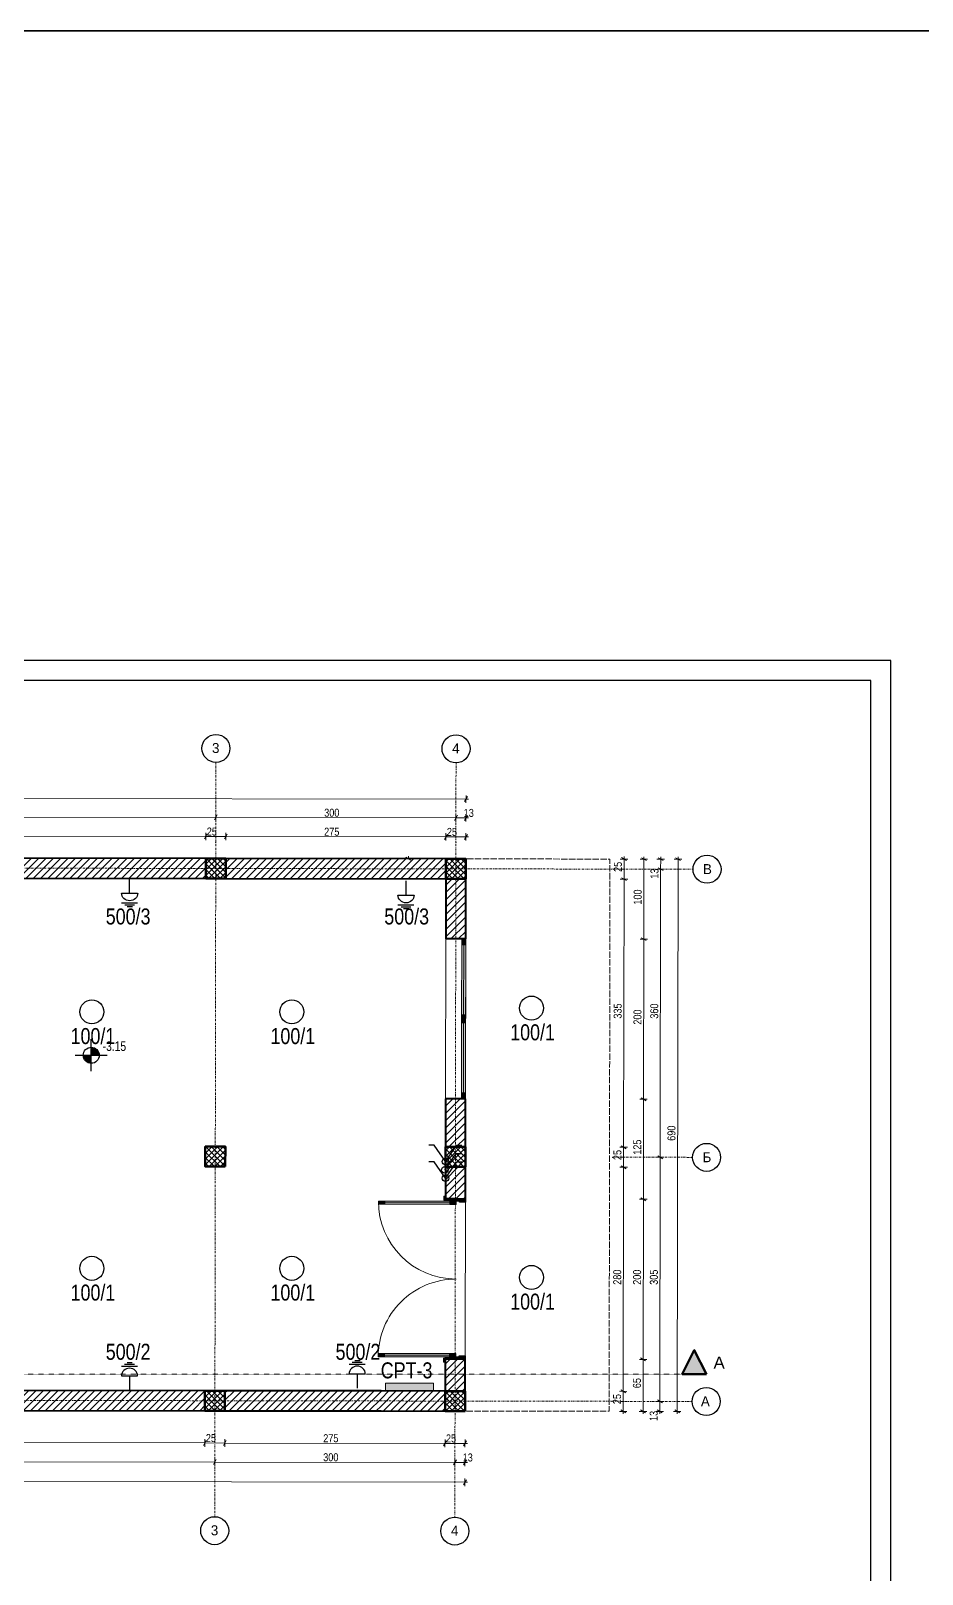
# Model space of a CAD drawing. Header units: millimetres. Extents: x -22688 to 165477, y -34508 to 218425.
# Drawn here: x 39128 to 50263, y 91629 to 110912 of the extents above; entities that cross this region are included whole.
import ezdxf

# ---------------------------------------------------------------- set-up
doc = ezdxf.new("R2010")
doc.units = ezdxf.units.MM
doc.header["$MEASUREMENT"] = 0
for name, pattern in [('- Двойно прекъснати линии', [1093.611073, 529.166651, -211.666656, 141.111112, -211.666656]), ('- Прекъснати линия', [211.666667, 105.833333, -105.833333]), ('- Скирити линии', [122.5, 100, -22.5])]:
    doc.linetypes.add(name, pattern=pattern)
for name, color, linetype in [('4 _ - Фрагмент - Чертежи.2D Elements', 7, 'Continuous'), ('6 _ - Конструктивни оси.Dimensioning', 7, 'Continuous'), ('6 _ - Размери - Нива.Dimensioning', 7, 'Continuous'), ('7 _ - Основни елементи.2D Elements', 7, 'Continuous'), ('ELEKTRIKA', 24, 'Continuous'), ('Marker - Section', 7, 'Continuous'), ('Structural - Bearing', 7, 'Continuous')]:
    doc.layers.add(name, color=color, linetype=linetype)
doc.layers.add('6 _ - Размери - Основни.Dimensioning', color=7, linetype='Continuous', true_color=0x7a7a7a)
doc.layers.add('GROMOBRAN', color=5, linetype='Continuous', lineweight=35)
doc.layers.add('hatch', color=7, linetype='Continuous', lineweight=9, true_color=0x7a7a7a)
doc.styles.add('GENERATED_STYLE_3', font='GOTHICB.TTF')
doc.styles.add('GENERATED_STYLE_6', font='Cambria Math.ttf')
doc.styles.add('KIRILICA', font='MCSWIS.TTF', dxfattribs={"width": 0.8, "height": 20})
pattern_1 = [(45, (-24303.27, 95693.68), (-45.961934, 45.961934), [])]
pattern_2 = [(45, (-24303.27, 95693.68), (-35.355335, 35.355335), []), (135, (-24303.27, 95693.68), (35.355335, 35.355335), [])]

# ---------------------------------------------------------------- blocks, each defined once
blk = doc.blocks.new('ednofazna 500ka')
at = {"layer": 'ELEKTRIKA', "color": 1}
for p, q in [((90536, 116875), (90536, 116752)), ((90560, 116914), (90560, 116715)), ((90682, 116914), (90682, 116713)), ((90513, 116844), (90513, 116778)), ((90682, 116813), (90860, 116813))]:
    blk.add_line(p, q, dxfattribs=at)
at = {"layer": 'ELEKTRIKA', "color": 1, "extrusion": (0, 0, -1)}
blk.add_ellipse((90682, 116813), major_axis=(0, 101), ratio=0.960784, start_param=3.141593, end_param=6.283185, dxfattribs=at)
blk = doc.blocks.new('prekidac dvoen')
at = {"layer": 'ELEKTRIKA', "color": 14, "linetype": 'Continuous', "ltscale": 0.25}
for points in [[(93214, 135438), (93071, 135643), (93008, 135643)], [(93214, 135438), (93357, 135643), (93420, 135643)]]:
    blk.add_lwpolyline(points, dxfattribs=at)
blk.add_circle((93214, 135438), 40.6, dxfattribs=at)
blk = doc.blocks.new('prekidac')
at = {"layer": 'ELEKTRIKA', "color": 30, "linetype": 'Continuous', "ltscale": 0.25}
blk.add_lwpolyline([(92607, 132570), (92750, 132775), (92813, 132775)], dxfattribs=at)
blk.add_circle((92607, 132570), 40.6, dxfattribs=at)

msp = doc.modelspace()

# ---------------------------------------------------------------- hatches: boundary and pattern name
at = {"layer": '6 _ - Размери - Нива.Dimensioning', "linetype": 'Continuous', "lineweight": 50}
for points in [[(39882.4, 98112), (39982.4, 98111.8), (39974.9, 98150.1), (39953.2, 98182.6), (39920.8, 98204.3), (39882.6, 98212)], [(39882.4, 98112), (39782.4, 98112.1), (39790, 98073.8), (39811.6, 98041.4), (39844, 98019.6), (39882.3, 98012)]]:
    msp.add_hatch(color=256, dxfattribs=at).paths.add_polyline_path(points)
at = {"layer": 'ELEKTRIKA'}
msp.add_hatch(color=256, dxfattribs=at).paths.add_polyline_path([(43556.7, 94017.1), (43556.7, 93917.1), (44156.7, 93917.1), (44156.7, 94017.1)])
at = {"layer": 'hatch', "linetype": 'Continuous', "lineweight": 9}
h = msp.add_hatch(dxfattribs=at)
h.set_pattern_fill('COMMON_BRICK_0001', color=256, scale=0.5, style=0, pattern_type=2)
h.set_pattern_definition(pattern_1)
h.paths.add_polyline_path([(36410.5, 100579.1), (36410.1, 100329.1), (41312.4, 100321.5), (41312.8, 100571.5)])
h = msp.add_hatch(dxfattribs=at)
h.set_pattern_fill('1_БЕТОН_СГЛОБЯЕМИ_ЕЛЕМЕН_E7', color=256, scale=0.5, style=0, pattern_type=2)
h.set_pattern_definition(pattern_2)
h.paths.add_polyline_path([(41562.4, 100321.1), (41562.8, 100571.1), (41312.8, 100571.5), (41312.4, 100321.5)])
h = msp.add_hatch(dxfattribs=at)
h.set_pattern_fill('COMMON_BRICK_0001', color=256, scale=0.5, style=0, pattern_type=2)
h.set_pattern_definition(pattern_1)
h.paths.add_polyline_path([(41562.8, 100571.1), (41562.4, 100321.1), (44312.4, 100316.9), (44312.8, 100566.9)])
h = msp.add_hatch(dxfattribs=at)
h.set_pattern_fill('1_БЕТОН_СГЛОБЯЕМИ_ЕЛЕМЕН_E7', color=256, scale=0.5, style=0, pattern_type=2)
h.set_pattern_definition(pattern_2)
h.paths.add_polyline_path([(44562.4, 100316.5), (44562.8, 100566.5), (44312.8, 100566.9), (44312.4, 100316.9)])
h = msp.add_hatch(dxfattribs=at)
h.set_pattern_fill('COMMON_BRICK_0001', color=256, scale=0.5, style=0, pattern_type=2)
h.set_pattern_definition(pattern_1)
h.paths.add_polyline_path([(44311.2, 99566.9), (44561.2, 99566.5), (44562.4, 100316.5), (44312.4, 100316.9)])
at = {"layer": 'hatch', "linetype": 'Continuous', "lineweight": 9, "true_color": 0xdedede}
for points in [[(44511.2, 99566.6), (44511.1, 99491.6), (44561.1, 99491.5), (44561.2, 99566.5)], [(44559.8, 98616.5), (44561.1, 99491.5), (44511.1, 99491.6), (44509.8, 98616.6)], [(44509.7, 98566.6), (44509.6, 98516.6), (44559.6, 98516.5), (44559.7, 98566.5)], [(44559.7, 98566.5), (44559.8, 98616.5), (44509.8, 98616.6), (44509.7, 98566.6)], [(44558.3, 97641.5), (44559.6, 98516.5), (44509.6, 98516.6), (44508.3, 97641.6)], [(44558.1, 97566.5), (44558.3, 97641.5), (44508.3, 97641.6), (44508.1, 97566.6)], [(43469.2, 96290.2), (43469.1, 96250.2), (43549.1, 96250.1), (43549.2, 96290.1)], [(43549.2, 96290.1), (43549.1, 96270.1), (44361.1, 96268.8), (44361.2, 96288.8)], [(43549.1, 96270.1), (43549.1, 96250.1), (44361.1, 96248.8), (44361.1, 96268.8)], [(44287.2, 96303.9), (44306.2, 96303.9), (44306.3, 96353.9), (44287.3, 96353.9)], [(44441.2, 96291.7), (44441.2, 96316.7), (44306.2, 96316.9), (44306.2, 96291.9)], [(44441.1, 96248.7), (44441.2, 96288.7), (44361.2, 96288.8), (44361.1, 96248.8)], [(44556.2, 96276.5), (44556.2, 96316.5), (44441.2, 96316.7), (44441.2, 96288.7), (44481.2, 96288.6), (44481.2, 96276.6)], [(43466.2, 94346.2), (43546.2, 94346.1), (43546.2, 94386.1), (43466.2, 94386.2)], [(43546.2, 94366.1), (44358.2, 94364.8), (44358.2, 94384.8), (43546.2, 94386.1)], [(43546.2, 94346.1), (44358.2, 94344.8), (44358.2, 94364.8), (43546.2, 94366.1)], [(44303.2, 94329.9), (44284.2, 94329.9), (44284.1, 94279.9), (44303.1, 94279.9)], [(44438.1, 94316.7), (44438.2, 94341.7), (44303.2, 94341.9), (44303.1, 94316.9)], [(44438.2, 94384.7), (44358.2, 94384.8), (44358.2, 94344.8), (44438.2, 94344.7)], [(44553.1, 94316.5), (44553.2, 94356.5), (44478.2, 94356.6), (44478.2, 94344.6), (44438.2, 94344.7), (44438.1, 94316.7)]]:
    msp.add_hatch(color=254, dxfattribs=at).paths.add_polyline_path(points)
at = {"layer": 'hatch', "linetype": 'Continuous', "lineweight": 9}
h = msp.add_hatch(dxfattribs=at)
h.set_pattern_fill('COMMON_BRICK_0001', color=256, scale=0.5, style=0, pattern_type=2)
h.set_pattern_definition(pattern_1)
h.paths.add_polyline_path([(44307.2, 96966.9), (44557.2, 96966.5), (44558.1, 97566.5), (44308.1, 97566.9)])
h = msp.add_hatch(dxfattribs=at)
h.set_pattern_fill('1_БЕТОН_СГЛОБЯЕМИ_ЕЛЕМЕН_E7', color=256, scale=0.5, style=0, pattern_type=2)
h.set_pattern_definition(pattern_2)
h.paths.add_polyline_path([(41556.8, 96721.1), (41557.2, 96971.1), (41307.2, 96971.5), (41306.8, 96721.5)])
h = msp.add_hatch(dxfattribs=at)
h.set_pattern_fill('1_БЕТОН_СГЛОБЯЕМИ_ЕЛЕМЕН_E7', color=256, scale=0.5, style=0, pattern_type=2)
h.set_pattern_definition(pattern_2)
h.paths.add_polyline_path([(44556.8, 96716.5), (44557.2, 96966.5), (44307.2, 96966.9), (44306.8, 96716.9)])
h = msp.add_hatch(dxfattribs=at)
h.set_pattern_fill('COMMON_BRICK_0001', color=256, scale=0.5, style=0, pattern_type=2)
h.set_pattern_definition(pattern_1)
h.paths.add_polyline_path([(44306.2, 96316.9), (44556.2, 96316.5), (44556.8, 96716.5), (44306.8, 96716.9)])
h = msp.add_hatch(dxfattribs=at)
h.set_pattern_fill('COMMON_BRICK_0001', color=256, scale=0.5, style=0, pattern_type=2)
h.set_pattern_definition(pattern_1)
h.paths.add_polyline_path([(44302.5, 93916.9), (44552.5, 93916.5), (44553.1, 94316.5), (44303.1, 94316.9)])
h = msp.add_hatch(dxfattribs=at)
h.set_pattern_fill('COMMON_BRICK_0001', color=256, scale=0.5, style=0, pattern_type=2)
h.set_pattern_definition(pattern_1)
h.paths.add_polyline_path([(36399.8, 93679.1), (41302.1, 93671.5), (41302.5, 93921.5), (36400.2, 93929.1)])
h = msp.add_hatch(dxfattribs=at)
h.set_pattern_fill('1_БЕТОН_СГЛОБЯЕМИ_ЕЛЕМЕН_E7', color=256, scale=0.5, style=0, pattern_type=2)
h.set_pattern_definition(pattern_2)
h.paths.add_polyline_path([(41552.1, 93671.1), (41552.5, 93921.1), (41302.5, 93921.5), (41302.1, 93671.5)])
h = msp.add_hatch(dxfattribs=at)
h.set_pattern_fill('COMMON_BRICK_0001', color=256, scale=0.5, style=0, pattern_type=2)
h.set_pattern_definition(pattern_1)
h.paths.add_polyline_path([(41552.1, 93671.1), (43502.1, 93668.1), (43502.5, 93918.1), (41552.5, 93921.1)])
h = msp.add_hatch(dxfattribs=at)
h.set_pattern_fill('COMMON_BRICK_0001', color=256, scale=0.5, style=0, pattern_type=2)
h.set_pattern_definition(pattern_1)
h.paths.add_polyline_path([(43502.1, 93668.1), (44302.1, 93666.9), (44302.5, 93916.9), (43502.5, 93918.1)])
h = msp.add_hatch(dxfattribs=at)
h.set_pattern_fill('1_БЕТОН_СГЛОБЯЕМИ_ЕЛЕМЕН_E7', color=256, scale=0.5, style=0, pattern_type=2)
h.set_pattern_definition(pattern_2)
h.paths.add_polyline_path([(44552.1, 93666.5), (44552.5, 93916.5), (44302.5, 93916.9), (44302.1, 93666.9)])
at = {"layer": 'Marker - Section', "linetype": 'Continuous', "lineweight": 50}
msp.add_hatch(color=256, dxfattribs=at).paths.add_polyline_path([(47566.6, 94129.2), (47416.6, 94429.2), (47266.6, 94129.2)])

# ---------------------------------------------------------------- linework, layer by layer
at = {"layer": '4 _ - Фрагмент - Чертежи.2D Elements', "linetype": 'Continuous', "lineweight": 25, "ltscale": 0.01}
for points in [[(28870.6, 88196), (49870.6, 88196), (49870.6, 103046)], [(49870.6, 103046), (28870.6, 103046)]]:
    msp.add_lwpolyline(points, dxfattribs=at)
msp.add_lwpolyline([(30120.6, 88446), (49620.6, 88446), (49620.6, 102796), (30120.6, 102796)], close=True, dxfattribs=at)
at = {"layer": '6 _ - Конструктивни оси.Dimensioning', "linetype": '- Двойно прекъснати линии', "lineweight": 13, "ltscale": 0.05}
for p, q in [((41437.7, 100771.6), (41439.3, 101771.6)), ((44437.7, 100767), (44439.3, 101767)), ((41426.3, 93347.1), (41437.7, 100771.6)), ((44426.3, 93342.5), (44437.7, 100767)), ((32508.3, 100460.1), (46400.3, 100438.7)), ((46400.3, 100438.7), (47400.3, 100437.1)), ((46394.8, 96838.7), (47394.8, 96837.1)), ((32498.1, 93810.1), (46390.1, 93788.7)), ((46390.1, 93788.7), (47390.1, 93787.1)), ((41426.3, 93347.1), (41424.8, 92347.1)), ((44426.3, 93342.5), (44424.8, 92342.5))]:
    msp.add_line(p, q, dxfattribs=at)
at = {"layer": '6 _ - Конструктивни оси.Dimensioning', "linetype": 'Continuous', "lineweight": 25, "ltscale": 0.01}
for centre in [(41439.5, 101946.6), (44439.5, 101942), (47575.3, 100436.9), (47569.8, 96836.9), (47565.1, 93786.9), (41424.5, 92172.1), (44424.5, 92167.5)]:
    msp.add_circle(centre, 175, dxfattribs=at)
at = {"layer": '6 _ - Конструктивни оси.Dimensioning', "linetype": '- Двойно прекъснати линии', "lineweight": 13, "ltscale": 0.01}
for p in [(41437.7, 100771.6), (41437.7, 100771.6), (44437.7, 100767), (44437.7, 100767), (46400.3, 100438.7), (46400.3, 100438.7), (46394.8, 96838.7), (46394.8, 96838.7), (46390.1, 93788.7), (46390.1, 93788.7), (41426.3, 93347.1), (41426.3, 93347.1), (44426.3, 93342.5), (44426.3, 93342.5)]:
    msp.add_point(p, dxfattribs=at)
at = {"layer": '6 _ - Размери - Нива.Dimensioning', "linetype": 'Continuous', "lineweight": 30, "ltscale": 0.01}
for p, q in [((39882.1, 97912), (39882.7, 98312)), ((39682.4, 98112.3), (40082.4, 98111.7))]:
    msp.add_line(p, q, dxfattribs=at)
msp.add_circle((39882.4, 98112), 100, dxfattribs=at)
at = {"layer": '6 _ - Размери - Основни.Dimensioning', "linetype": 'Continuous', "lineweight": 20, "ltscale": 0.01}
for p, q in [((44563.9, 101313.2), (32563.9, 101331.7)), ((44545.8, 101282), (44582, 101344.4)), ((44564, 101360.1), (44563.8, 101266.3)), ((44594.5, 101313.1), (44563.9, 101313.2)), ((41438.6, 101083.8), (36286.3, 101091.7)), ((41420.5, 101052.6), (41456.6, 101115)), ((41438.6, 101130.7), (41438.5, 101036.9)), ((44438.5, 101079.2), (41438.6, 101083.8)), ((44420.5, 101047.9), (44456.6, 101110.4)), ((44438.6, 101126), (44438.5, 101032.3)), ((44563.5, 101079), (44438.5, 101079.2)), ((44545.5, 101047.8), (44581.6, 101110.2)), ((44563.6, 101125.8), (44563.5, 101032.1)), ((44594.1, 101078.9), (44563.5, 101079)), ((41313.2, 100846.3), (36410.9, 100853.9)), ((41295.1, 100815.1), (41331.3, 100877.5)), ((41313.3, 100893.2), (41313.1, 100799.4)), ((41545.1, 100814.7), (41581.3, 100877.1)), ((41563.3, 100892.8), (41563.1, 100799)), ((44295.1, 100810.5), (44331.3, 100872.9)), ((44313.3, 100888.6), (44313.1, 100794.8)), ((44545.1, 100810.1), (44581.3, 100872.5)), ((44563.3, 100888.2), (44563.1, 100794.4)), ((41563.2, 100845.9), (41313.2, 100846.3)), ((44313.2, 100841.7), (41563.2, 100845.9)), ((44563.2, 100841.3), (44313.2, 100841.7)), ((44593.7, 100841.3), (44563.2, 100841.3)), ((43890.4, 100567.5), (43796.6, 100567.7)), ((43874.7, 100549.5), (43812.3, 100585.7)), ((43843.5, 100567.6), (43843.5, 100598.2)), ((46585.5, 100563.4), (46491.8, 100563.5)), ((46569.8, 100545.4), (46507.4, 100581.5)), ((46538.2, 100313.5), (46538.6, 100563.5)), ((46538.6, 100563.5), (46538.7, 100594)), ((46833.6, 100563), (46739.8, 100563.1)), ((46817.9, 100545), (46755.5, 100581.2)), ((46785.1, 99563.1), (46786.7, 100563.1)), ((46786.7, 100563.1), (46786.7, 100593.6)), ((47043, 100562.7), (46949.3, 100562.8)), ((47027.4, 100544.7), (46964.9, 100580.8)), ((46995.9, 100437.8), (46996.1, 100562.8)), ((46996.1, 100562.8), (46996.2, 100593.3)), ((47260, 100562.3), (47166.2, 100562.5)), ((47244.3, 100544.3), (47181.9, 100580.5)), ((47202.5, 93662.4), (47213.1, 100562.4)), ((47213.1, 100562.4), (47213.1, 100593)), ((46585.1, 100313.4), (46491.4, 100313.5)), ((46507, 100331.5), (46569.5, 100295.4)), ((46533.1, 96963.5), (46538.2, 100313.5)), ((47042.8, 100437.7), (46949.1, 100437.8)), ((46964.7, 100455.8), (47027.2, 100419.7)), ((46990.4, 96837.8), (46995.9, 100437.8)), ((46832, 99563), (46738.3, 99563.1)), ((46753.9, 99581.2), (46816.4, 99545)), ((46782.1, 97563.1), (46785.1, 99563.1)), ((46750.8, 97581.2), (46813.3, 97545)), ((46828.9, 97563), (46735.2, 97563.2)), ((46780.1, 96313.1), (46782.1, 97563.1)), ((46580, 96963.4), (46486.2, 96963.5)), ((46501.9, 96981.6), (46564.3, 96945.4)), ((46532.7, 96713.5), (46533.1, 96963.5)), ((47037.3, 96837.7), (46943.5, 96837.8)), ((46959.2, 96855.8), (47021.6, 96819.7)), ((46985.7, 93787.8), (46990.4, 96837.8)), ((46579.6, 96713.4), (46485.8, 96713.5)), ((46501.5, 96731.6), (46563.9, 96695.4)), ((46528.4, 93913.5), (46532.7, 96713.5)), ((46827, 96313), (46733.3, 96313.2)), ((46748.9, 96331.2), (46811.4, 96295)), ((46777.1, 94313.1), (46780.1, 96313.1)), ((46823.9, 94313), (46730.2, 94313.2)), ((46745.8, 94331.2), (46808.3, 94295)), ((46776.1, 93663.1), (46777.1, 94313.1)), ((46575.3, 93913.4), (46481.5, 93913.5)), ((46497.2, 93931.6), (46559.6, 93895.4)), ((46528, 93663.5), (46528.4, 93913.5)), ((47032.6, 93787.7), (46938.8, 93787.8)), ((46954.5, 93805.9), (47016.9, 93769.7)), ((46985.5, 93662.8), (46985.7, 93787.8)), ((46574.9, 93663.4), (46481.1, 93663.5)), ((46496.8, 93681.6), (46559.2, 93645.4)), ((46528, 93632.9), (46528, 93663.5)), ((46822.9, 93663), (46729.2, 93663.2)), ((46744.8, 93681.2), (46807.3, 93645)), ((46776, 93632.5), (46776.1, 93663.1)), ((47032.4, 93662.7), (46938.6, 93662.8)), ((46954.3, 93680.9), (47016.7, 93644.7)), ((46985.5, 93632.2), (46985.5, 93662.8)), ((47249.3, 93662.4), (47155.6, 93662.5)), ((47171.2, 93680.5), (47233.7, 93644.3)), ((47202.4, 93631.9), (47202.5, 93662.4)), ((41301.5, 93268.2), (36399.2, 93275.8)), ((41283.4, 93237), (41319.6, 93299.5)), ((41301.6, 93315.1), (41301.4, 93221.4)), ((41551.5, 93267.9), (41301.5, 93268.2)), ((41533.4, 93236.6), (41569.6, 93299.1)), ((41551.6, 93314.7), (41551.4, 93221)), ((44301.5, 93263.6), (41551.5, 93267.9)), ((44283.4, 93232.4), (44319.6, 93294.8)), ((44301.6, 93310.5), (44301.4, 93216.7)), ((44551.5, 93263.2), (44301.5, 93263.6)), ((44533.4, 93232), (44569.6, 93294.5)), ((44551.6, 93310.1), (44551.4, 93216.4)), ((44582.1, 93263.2), (44551.5, 93263.2)), ((41426.2, 93030.5), (36273.9, 93038.4)), ((41408.1, 92999.3), (41444.2, 93061.7)), ((41426.2, 93077.4), (41426.1, 92983.6)), ((44426.1, 93025.9), (41426.2, 93030.5)), ((44408.1, 92994.7), (44444.2, 93057.1)), ((44426.2, 93072.8), (44426.1, 92979)), ((44551.1, 93025.7), (44426.1, 93025.9)), ((44533.1, 92994.5), (44569.2, 93056.9)), ((44551.2, 93072.6), (44551.1, 92978.8)), ((44581.7, 93025.6), (44551.1, 93025.7)), ((44550.8, 92776.8), (32550.8, 92795.3)), ((44532.7, 92745.6), (44568.9, 92808)), ((44550.8, 92823.7), (44550.7, 92729.9)), ((44581.3, 92776.8), (44550.8, 92776.8))]:
    msp.add_line(p, q, dxfattribs=at)
at = {"layer": '7 _ - Основни елементи.2D Elements', "linetype": '- Скирити линии', "lineweight": 20, "ltscale": 0.8, "flags": 128}
msp.add_lwpolyline([(44570.6, 93666.5), (46352.1, 93663.7), (46362.8, 100563.7), (44562.8, 100566.5)], dxfattribs=at)
at = {"layer": 'ELEKTRIKA', "lineweight": 5, "elevation": -500}
msp.add_lwpolyline([(43556.7, 93917.1), (44156.7, 93917.1), (44156.7, 94017.1), (43556.7, 94017.1)], close=True, dxfattribs=at)
at = {"layer": 'ELEKTRIKA', "color": 1}
for centre in [(39890.1, 98655.3), (42387.2, 98655.3), (45382.4, 98702), (39890.1, 95450.3), (42387.2, 95450.3), (45382.4, 95337)]:
    msp.add_circle(centre, 150, dxfattribs=at)
at = {"layer": 'GROMOBRAN', "color": 104, "true_color": 0x029e21}
msp.add_lwpolyline([(-22687.9, 110912), (108041.9, 110912), (108041.9, 77747.6), (-22687.9, 77747.6)], close=True, dxfattribs=at)
at = {"layer": 'Marker - Section', "linetype": '- Прекъснати линия', "lineweight": 20, "ltscale": 0.01}
msp.add_line((30725.6, 94129.2), (47266.6, 94129.2), dxfattribs=at)
at = {"layer": 'Marker - Section', "linetype": 'Continuous', "lineweight": 50, "ltscale": 0.01, "flags": 128}
msp.add_lwpolyline([(47566.6, 94129.2), (47266.6, 94129.2), (47416.6, 94429.2)], close=True, dxfattribs=at)
at = {"layer": 'Structural - Bearing', "linetype": 'Continuous', "lineweight": 20, "ltscale": 0.01}
for p, q in [((44308.1, 97566.9), (44311.2, 99566.9)), ((44558.1, 97566.5), (44561.2, 99566.5)), ((44511.1, 99491.6), (44509.8, 98616.6)), ((44534.8, 98616.5), (44536.1, 99491.5)), ((44559.8, 98616.5), (44561.1, 99491.5)), ((44509.6, 98516.6), (44508.3, 97641.6)), ((44533.3, 97641.5), (44534.6, 98516.5)), ((44558.3, 97641.5), (44559.6, 98516.5)), ((43469.1, 96250.2), (43469.2, 96290.2)), ((43549.1, 96250.1), (43469.1, 96250.2)), ((43469.2, 96290.2), (43549.2, 96290.1)), ((43549.2, 96290.1), (43549.1, 96250.1)), ((43549.1, 96270.1), (44361.1, 96268.8)), ((44287.2, 96303.9), (44287.3, 96353.9)), ((44306.2, 96303.9), (44287.2, 96303.9)), ((44287.3, 96353.9), (44306.3, 96353.9)), ((44306.3, 96353.9), (44306.2, 96303.9)), ((44306.2, 96291.9), (44306.2, 96316.9)), ((44306.2, 96316.9), (44441.2, 96316.7)), ((44441.2, 96291.7), (44306.2, 96291.9)), ((44361.1, 96248.8), (44361.2, 96288.8)), ((44441.1, 96248.7), (44361.1, 96248.8)), ((44361.2, 96288.8), (44441.2, 96288.7)), ((44441.2, 96288.7), (44441.1, 96248.7)), ((44441.2, 96316.7), (44441.2, 96291.7)), ((43546.2, 94386.1), (43466.2, 94386.2)), ((43466.2, 94386.2), (43466.2, 94346.2)), ((43466.2, 94346.2), (43546.2, 94346.1)), ((43546.2, 94346.1), (43546.2, 94386.1)), ((43546.2, 94366.1), (44358.2, 94364.8)), ((44284.1, 94279.9), (44284.2, 94329.9)), ((44284.2, 94329.9), (44303.2, 94329.9)), ((44303.1, 94316.9), (44303.2, 94341.9)), ((44303.2, 94329.9), (44303.1, 94279.9)), ((44438.1, 94316.7), (44303.1, 94316.9)), ((44303.2, 94341.9), (44438.2, 94341.7)), ((44438.2, 94384.7), (44358.2, 94384.8)), ((44358.2, 94384.8), (44358.2, 94344.8)), ((44358.2, 94344.8), (44438.2, 94344.7)), ((44438.2, 94341.7), (44438.1, 94316.7)), ((44438.2, 94344.7), (44438.2, 94384.7)), ((44303.1, 94279.9), (44284.1, 94279.9))]:
    msp.add_line(p, q, dxfattribs=at)
at = {"layer": 'Structural - Bearing', "linetype": 'Continuous', "lineweight": 40, "ltscale": 0.01}
for p, q in [((44511.2, 99566.6), (44311.2, 99566.9)), ((44511.2, 99566.6), (44311.2, 99566.9)), ((44561.2, 99566.5), (44511.2, 99566.6)), ((44561.2, 99566.5), (44511.2, 99566.6)), ((44561.2, 99566.5), (44511.2, 99566.6)), ((44508.1, 97566.6), (44308.1, 97566.9)), ((44508.1, 97566.6), (44308.1, 97566.9)), ((44558.1, 97566.5), (44508.1, 97566.6)), ((44558.1, 97566.5), (44508.1, 97566.6)), ((44558.1, 97566.5), (44508.1, 97566.6)), ((44306.2, 96316.9), (44306.3, 96353.9)), ((44306.2, 96316.9), (44306.3, 96353.9)), ((44306.2, 96316.9), (44306.3, 96353.9)), ((44441.2, 96316.7), (44306.2, 96316.9)), ((44441.2, 96316.7), (44306.2, 96316.9)), ((44441.2, 96316.7), (44306.2, 96316.9)), ((44556.2, 96316.5), (44441.2, 96316.7)), ((44556.2, 96316.5), (44441.2, 96316.7)), ((44556.2, 96316.5), (44441.2, 96316.7)), ((44303.1, 94316.9), (44303.1, 94279.9)), ((44438.1, 94316.7), (44303.1, 94316.9)), ((44438.1, 94316.7), (44303.1, 94316.9)), ((44438.1, 94316.7), (44303.1, 94316.9)), ((44303.1, 94316.9), (44303.1, 94279.9)), ((44303.1, 94316.9), (44303.1, 94279.9)), ((44553.1, 94316.5), (44438.1, 94316.7)), ((44553.1, 94316.5), (44438.1, 94316.7)), ((44553.1, 94316.5), (44438.1, 94316.7))]:
    msp.add_line(p, q, dxfattribs=at)
at = {"layer": 'Structural - Bearing', "linetype": 'Continuous', "lineweight": 15, "ltscale": 0.01}
for p, q in [((44511.2, 99566.6), (44511.1, 99491.6)), ((44561.1, 99491.5), (44561.2, 99566.5)), ((44511.1, 99491.6), (44561.1, 99491.5)), ((44509.7, 98566.6), (44509.6, 98516.6)), ((44509.8, 98616.6), (44509.7, 98566.6)), ((44559.8, 98616.5), (44509.8, 98616.6)), ((44559.6, 98516.5), (44559.7, 98566.5)), ((44559.7, 98566.5), (44559.8, 98616.5)), ((44509.6, 98516.6), (44559.6, 98516.5)), ((44508.3, 97641.6), (44508.1, 97566.6)), ((44558.3, 97641.5), (44508.3, 97641.6)), ((44558.1, 97566.5), (44558.3, 97641.5))]:
    msp.add_line(p, q, dxfattribs=at)
at = {"layer": 'Structural - Bearing', "linetype": 'Continuous', "lineweight": 30, "ltscale": 0.01}
for p, q in [((44441.2, 96288.7), (44441.2, 96316.7)), ((44441.2, 96316.7), (44556.2, 96316.5)), ((44481.2, 96288.6), (44441.2, 96288.7)), ((44481.2, 96276.6), (44481.2, 96288.6)), ((44556.2, 96276.5), (44481.2, 96276.6)), ((44556.2, 96316.5), (44556.2, 96276.5)), ((44438.1, 94316.7), (44438.2, 94344.7)), ((44553.1, 94316.5), (44438.1, 94316.7)), ((44438.2, 94344.7), (44478.2, 94344.6)), ((44478.2, 94344.6), (44478.2, 94356.6)), ((44478.2, 94356.6), (44553.2, 94356.5)), ((44553.2, 94356.5), (44553.1, 94316.5))]:
    msp.add_line(p, q, dxfattribs=at)
at = {"layer": 'Structural - Bearing', "linetype": 'Continuous', "lineweight": 20, "ltscale": 0.01, "flags": 128}
for points in [[(44552.1, 93666.5), (44562.8, 100566.5), (32562.8, 100585), (32552.2, 93685)], [(43549.2, 96290.1), (44361.2, 96288.8), (44361.1, 96268.8), (43549.1, 96270.1)], [(43549.1, 96270.1), (44361.1, 96268.8), (44361.1, 96248.8), (43549.1, 96250.1)], [(43546.2, 94366.1), (44358.2, 94364.8), (44358.2, 94384.8), (43546.2, 94386.1)], [(43546.2, 94346.1), (44358.2, 94344.8), (44358.2, 94364.8), (43546.2, 94366.1)]]:
    msp.add_lwpolyline(points, close=True, dxfattribs=at)
at = {"layer": 'Structural - Bearing', "linetype": 'Continuous', "lineweight": 40, "ltscale": 0.01, "flags": 128}
for points in [[(41312.8, 100571.5), (36410.5, 100579.1)], [(44312.8, 100566.9), (41562.8, 100571.1)], [(36410.1, 100329.1), (41312.4, 100321.5)], [(41562.4, 100321.1), (44312.4, 100316.9)], [(44312.4, 100316.9), (44311.2, 99566.9)], [(44561.2, 99566.5), (44562.4, 100316.5)], [(44308.1, 97566.9), (44307.2, 96966.9)], [(44557.2, 96966.5), (44558.1, 97566.5)], [(44306.8, 96716.9), (44306.2, 96316.9)], [(44556.2, 96316.5), (44556.8, 96716.5)], [(44303.1, 94316.9), (44302.5, 93916.9)], [(44552.5, 93916.5), (44553.1, 94316.5)], [(41302.5, 93921.5), (36400.2, 93929.1)], [(43502.5, 93918.1), (41552.5, 93921.1)], [(44302.5, 93916.9), (43502.5, 93918.1)], [(36399.8, 93679.1), (41302.1, 93671.5)], [(41552.1, 93671.1), (43502.1, 93668.1)], [(43502.1, 93668.1), (44302.1, 93666.9)]]:
    msp.add_lwpolyline(points, dxfattribs=at)
at = {"layer": 'Structural - Bearing', "linetype": 'Continuous', "lineweight": 60, "ltscale": 0.01, "flags": 128}
for points in [[(41562.4, 100321.1), (41562.8, 100571.1), (41312.8, 100571.5), (41312.4, 100321.5)], [(44562.4, 100316.5), (44562.8, 100566.5), (44312.8, 100566.9), (44312.4, 100316.9)], [(41556.8, 96721.1), (41557.2, 96971.1), (41307.2, 96971.5), (41306.8, 96721.5)], [(44556.8, 96716.5), (44557.2, 96966.5), (44307.2, 96966.9), (44306.8, 96716.9)], [(41552.1, 93671.1), (41552.5, 93921.1), (41302.5, 93921.5), (41302.1, 93671.5)], [(44552.1, 93666.5), (44552.5, 93916.5), (44302.5, 93916.9), (44302.1, 93666.9)]]:
    msp.add_lwpolyline(points, close=True, dxfattribs=at)
at = {"layer": 'Structural - Bearing', "linetype": 'Continuous', "lineweight": 18, "ltscale": 0.01}
for centre, start, end in [((44441.2, 96288.7), 179.91179, 269.91179), ((44438.2, 94344.7), 89.91179, 179.91179)]:
    msp.add_arc(centre, 972, start, end, dxfattribs=at)

# ---------------------------------------------------------------- block references
at = {"layer": 'ELEKTRIKA', "rotation": 90}
for p in [(157174.7, 9457.4), (160628.2, 9431.9)]:
    msp.add_blockref('ednofazna 500ka', p, dxfattribs=at)
at = {"layer": 'ELEKTRIKA'}
for name, p in [('prekidac dvoen', (-48906.8, -38654.3)), ('prekidac', (-48307.3, -35890.4)), ('prekidac dvoen', (-48906.8, -38862.3))]:
    msp.add_blockref(name, p, dxfattribs=at)
at = {"layer": 'ELEKTRIKA', "xscale": -1, "rotation": 90}
for p in [(160017.9, 184812.8), (157173.2, 184787.3)]:
    msp.add_blockref('ednofazna 500ka', p, dxfattribs=at)

# ---------------------------------------------------------------- texts
at = {"layer": '6 _ - Конструктивни оси.Dimensioning', "linetype": 'Continuous', "lineweight": 13, "char_height": 125, "attachment_point": 1, "style": 'GENERATED_STYLE_6'}
for s, insert in [('\\A1;{\\pql;\\pt0;\\fCentury Gothic|b0|i0|c0|p34;3}', (41390.7, 102014)), ('\\A1;{\\pql;\\pt0;\\fCentury Gothic|b0|i0|c0|p34;4}', (44390.7, 102009.4)), ('\\A1;{\\pql;\\pt0;\\fCentury Gothic|b0|i0|c0|p34;В}', (47524.7, 100501.2)), ('\\A1;{\\pql;\\pt0;\\fCentury Gothic|b0|i0|c0|p34;Б}', (47519.2, 96901.2)), ('\\A1;{\\pql;\\pt0;\\fCentury Gothic|b0|i0|c0|p34;А}', (47498.6, 93851.2)), ('\\A1;{\\pql;\\pt0;\\fCentury Gothic|b0|i0|c0|p34;3}', (41375.7, 92239.6)), ('\\A1;{\\pql;\\pt0;\\fCentury Gothic|b0|i0|c0|p34;4}', (44375.7, 92234.9))]:
    msp.add_mtext(s, dxfattribs=dict(at, insert=insert))
at = {"layer": '6 _ - Размери - Нива.Dimensioning', "linetype": 'Continuous', "lineweight": 13, "insert": (40024.8, 98164.9), "char_height": 120, "attachment_point": 7, "rotation": 359.91179, "style": 'GENERATED_STYLE_6'}
msp.add_mtext('\\A1;{\\W0.800000x;\\pql;\\fCentury Gothic|b0|i0|c0|p34;-3.15}', dxfattribs=at)
at = {"layer": '6 _ - Размери - Основни.Dimensioning', "linetype": 'Continuous', "lineweight": 35, "char_height": 100, "attachment_point": 7, "style": 'GENERATED_STYLE_6'}
for s, insert, rotation in [('\\A1;{\\W0.850000x;\\pql;\\fCentury Gothic|b0|i0|c0|p34;300}', (42792.3, 101091.9), 359.91179), ('\\A1;{\\W0.850000x;\\pql;\\fCentury Gothic|b0|i0|c0|p34;13}', (44535, 101089.2), 359.91179), ('\\A1;{\\W0.850000x;\\pql;\\fCentury Gothic|b0|i0|c0|p34;25}', (41325.1, 100856.5), 359.91179), ('\\A1;{\\W0.850000x;\\pql;\\fCentury Gothic|b0|i0|c0|p34;275}', (42791.9, 100854.2), 359.91179), ('\\A1;{\\W0.850000x;\\pql;\\fCentury Gothic|b0|i0|c0|p34;25}', (44325.1, 100851.9), 359.91179), ('\\A1;{\\W0.850000x;\\pql;\\fCentury Gothic|b0|i0|c0|p34;25}', (46512.5, 100403.1), 89.91179), ('\\A1;{\\W0.850000x;\\pql;\\fCentury Gothic|b0|i0|c0|p34;13}', (46969.9, 100317.9), 89.91179), ('\\A1;{\\W0.850000x;\\pql;\\fCentury Gothic|b0|i0|c0|p34;100}', (46759.9, 99994.5), 89.91179), ('\\A1;{\\W0.850000x;\\pql;\\fCentury Gothic|b0|i0|c0|p34;335}', (46509.7, 98569.9), 89.91179), ('\\A1;{\\W0.850000x;\\pql;\\fCentury Gothic|b0|i0|c0|p34;360}', (46967.2, 98569.2), 89.91179), ('\\A1;{\\W0.850000x;\\pql;\\fCentury Gothic|b0|i0|c0|p34;200}', (46757.6, 98494.5), 89.91179), ('\\A1;{\\W0.850000x;\\pql;\\fCentury Gothic|b0|i0|c0|p34;690}', (47181.8, 97043.8), 89.91179), ('\\A1;{\\W0.850000x;\\pql;\\fCentury Gothic|b0|i0|c0|p34;125}', (46755.1, 96869.5), 89.91179), ('\\A1;{\\W0.850000x;\\pql;\\fCentury Gothic|b0|i0|c0|p34;25}', (46506.9, 96803.1), 89.91179), ('\\A1;{\\W0.850000x;\\pql;\\fCentury Gothic|b0|i0|c0|p34;280}', (46504.5, 95244.9), 89.91179), ('\\A1;{\\W0.850000x;\\pql;\\fCentury Gothic|b0|i0|c0|p34;200}', (46752.6, 95244.5), 89.91179), ('\\A1;{\\W0.850000x;\\pql;\\fCentury Gothic|b0|i0|c0|p34;305}', (46962.1, 95244.2), 89.91179), ('\\A1;{\\W0.850000x;\\pql;\\fCentury Gothic|b0|i0|c0|p34;65}', (46750.6, 93952.7), 89.91179), ('\\A1;{\\W0.850000x;\\pql;\\fCentury Gothic|b0|i0|c0|p34;25}', (46502.3, 93753.1), 89.91179), ('\\A1;{\\W0.850000x;\\pql;\\fCentury Gothic|b0|i0|c0|p34;13}', (46959.4, 93542.9), 89.91179), ('\\A1;{\\W0.850000x;\\pql;\\fCentury Gothic|b0|i0|c0|p34;25}', (41313.5, 93278.4), 359.91179), ('\\A1;{\\W0.850000x;\\pql;\\fCentury Gothic|b0|i0|c0|p34;275}', (42780.3, 93276.2), 359.91179), ('\\A1;{\\W0.850000x;\\pql;\\fCentury Gothic|b0|i0|c0|p34;25}', (44313.5, 93273.8), 359.91179), ('\\A1;{\\W0.850000x;\\pql;\\fCentury Gothic|b0|i0|c0|p34;300}', (42779.9, 93038.6), 359.91179), ('\\A1;{\\W0.850000x;\\pql;\\fCentury Gothic|b0|i0|c0|p34;13}', (44522.6, 93035.9), 359.91179)]:
    msp.add_mtext(s, dxfattribs=dict(at, insert=insert, rotation=rotation))
at = {"layer": 'ELEKTRIKA', "color": 1, "linetype": 'Continuous', "ltscale": 0.25, "char_height": 200, "style": 'KIRILICA'}
for s, insert, width, attachment_point in [('{\\fArial|b0|i0|c0|p34;500/3}', (40622.2, 99946.8), 883.306, 3), ('{\\fArial|b0|i0|c0|p34;500/3}', (44102.6, 99946.8), 883.306, 3), ('{\\fArial|b0|i0|c0|p34;100/1}', (39623.7, 98249.7), 584.474, 7), ('{\\fArial|b0|i0|c0|p34;100/1}', (42120.8, 98249.7), 584.474, 7), ('{\\fArial|b0|i0|c0|p34;100/1}', (45116, 98296.4), 584.474, 7), ('{\\fArial|b0|i0|c0|p34;100/1}', (39623.7, 95044.6), 584.474, 7), ('{\\fArial|b0|i0|c0|p34;100/1}', (42120.8, 95044.6), 584.474, 7), ('{\\fArial|b0|i0|c0|p34;100/1}', (45116, 94931.4), 584.474, 7), ('{\\fArial|b0|i0|c0|p34;500/2}', (40622.2, 94507.8), 883.306, 3), ('{\\fArial|b0|i0|c0|p34;500/2}', (43493.8, 94507.8), 883.306, 3), ('{\\fArial|b0|i0|c204|p34;СРТ-\\fArial|b0|i0|c0|p34;3}', (43498.8, 94072.7), 891.182, 7)]:
    msp.add_mtext(s, dxfattribs=dict(at, insert=insert, width=width, attachment_point=attachment_point))
at = {"layer": 'Marker - Section', "linetype": 'Continuous', "lineweight": 50, "insert": (47656.6, 94197.8), "char_height": 150, "attachment_point": 7, "style": 'GENERATED_STYLE_3'}
msp.add_mtext('\\A1;{\\pql;\\pt0;\\fArial|b0|i0|c0|p34;А}', dxfattribs=at)

doc.saveas('drawing.dxf')
